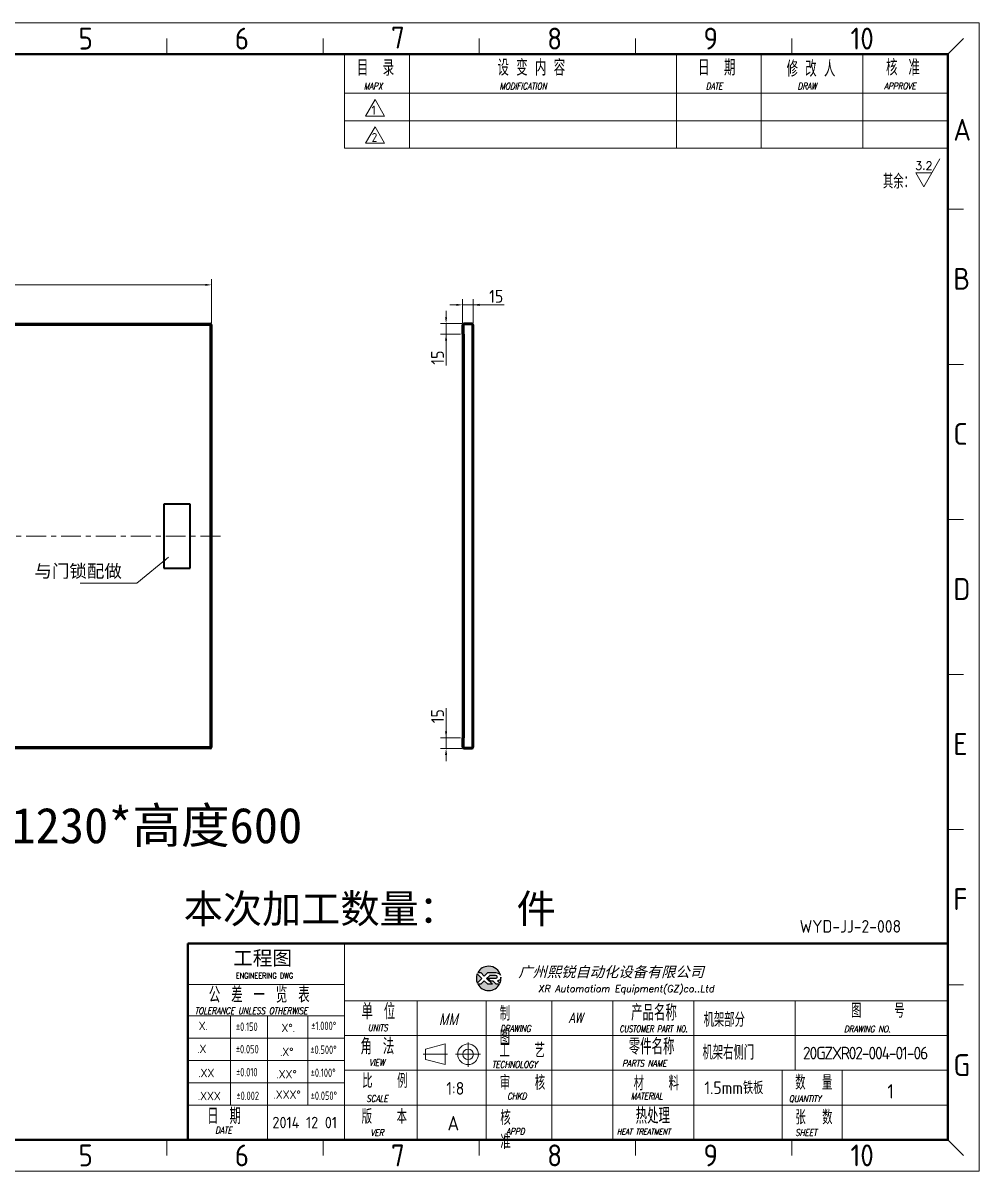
# Model space of a CAD drawing. Header units: millimetres. Extents: x 308 to 12422, y -7027 to -5414.
# Drawn here: x 11080 to 12422, y -7027 to -5414 of the extents above; entities that cross this region are included whole.
import ezdxf
from ezdxf.enums import TextEntityAlignment as Align

# ---------------------------------------------------------------- set-up
doc = ezdxf.new("R2010")
doc.units = ezdxf.units.MM
doc.linetypes.add('CENTER', pattern=[7, 4, -1, 1, -1])
for name, color, linetype in [('DIM', 3, 'Continuous'), ('layer 1', 7, 'Continuous'), ('图框文字', 7, 'Continuous')]:
    doc.layers.add(name, color=color, linetype=linetype)
for name, color, linetype, lineweight in [('中心线', 10, 'CENTER', 13), ('尺寸线', 2, 'Continuous', 13), ('粗实线', 7, 'Continuous', 35), ('细实线', 7, 'Continuous', 13)]:
    doc.layers.add(name, color=color, linetype=linetype, lineweight=lineweight)
doc.styles.add('ACANSTS', font='romans.shx', dxfattribs={"height": 1, "bigfont": 'gbcbig.shx'})
doc.styles.add('AEH', font='romans.shx', dxfattribs={"width": 0.7, "bigfont": 'chineset.shx'})
doc.styles.add('chulayer', font='txt.shx', dxfattribs={"bigfont": 'gbcbig.shx'})
doc.styles.get("Standard").update_dxf_attribs({"font": 'ISOCP.SHX', "bigfont": 'GBCBIG.SHX'})
doc.styles.add('STYLE1', font='')
doc.styles.add('斜體字', font='italic.shx', dxfattribs={"width": 0.8, "bigfont": 'chineset.shx'})
doc.styles.add('标题字', font='romand.shx', dxfattribs={"oblique": 10, "bigfont": 'bigfont.shx'})
doc.styles.get('STYLE1').set_extended_font_data('SimSun')
doc.dimstyles.new('国标$0', dxfattribs={"dimtxt": 2.2, "dimasz": 1.2, "dimexe": 1, "dimexo": 0.4, "dimgap": 0.4, "dimtad": 1, "dimzin": 1, "dimdsep": 46, "dimtxsty": 'Standard', "dimcen": 0, "dimclrd": 256, "dimclre": 256, "dimclrt": 256, "dimadec": 0, "dimazin": 0, "dimtp": 0.1, "dimtm": 0.1, "dimtfac": 0.71, "dimtmove": 1, "dimatfit": 3, "dimfxl": 1, "dimlwd": -1, "dimlwe": -1, "dimarcsym": 1})
doc.dimstyles.new('国标$7', dxfattribs={"dimtxt": 2.2, "dimasz": 1.2, "dimexe": 1, "dimexo": 0.4, "dimgap": 0.4, "dimtad": 1, "dimzin": 1, "dimdsep": 46, "dimtxsty": 'Standard', "dimcen": 0, "dimclrd": 256, "dimclre": 256, "dimclrt": 256, "dimadec": 0, "dimazin": 0, "dimtp": 0.1, "dimtm": 0.1, "dimtfac": 0.71, "dimtmove": 0, "dimatfit": 3, "dimfxl": 1, "dimlwd": -1, "dimlwe": -1, "dimarcsym": 1})

# ---------------------------------------------------------------- blocks, each defined once
blk = doc.blocks.new('*U3', base_point=(11516.67, -1645.06))
for p, q in [((11516.67, -1645.06), (11520.67, -1638.13)), ((11516.67, -1645.06), (11514.67, -1641.59)), ((11518.67, -1641.59), (11514.67, -1641.59))]:
    blk.add_line(p, q)
at = {"style": 'chulayer'}
blk.add_attdef('1', text='', height=2, dxfattribs=at).set_placement((11516.67, -1639.79), align=Align.MIDDLE)
blk = doc.blocks.new('*D33')
at = {"layer": 'Defpoints', "color": 0}
for p in [(11344.5, -5781.7), (10731.5, -5838.1), (11344.5, -5838.1)]:
    blk.add_point(p, dxfattribs=at)
at = {"layer": '尺寸线'}
for p, q in [((10731.5, -5835.1), (10731.5, -5773.7)), ((11344.5, -5835.1), (11344.5, -5773.7)), ((10740.5, -5781.7), (11335.5, -5781.7))]:
    blk.add_line(p, q, dxfattribs=at)
for points in [[(10740.5, -5780.2), (10740.5, -5783.2), (10731.5, -5781.7)], [(11335.5, -5783.2), (11335.5, -5780.2), (11344.5, -5781.7)]]:
    blk.add_solid(points, dxfattribs=at)
at = {"layer": '尺寸线', "insert": (11038, -5769.7), "char_height": 18, "attachment_point": 5}
blk.add_mtext('613', dxfattribs=at)
blk = doc.blocks.new('*D35')
at = {"layer": 'Defpoints', "color": 0}
for p in [(11712, -5809.8), (11697, -5838.1), (11712, -5838.1)]:
    blk.add_point(p, dxfattribs=at)
at = {"layer": '尺寸线'}
for p, q in [((11697, -5835.1), (11697, -5801.8)), ((11712, -5835.1), (11712, -5801.8)), ((11688, -5809.8), (11679, -5809.8)), ((11697, -5809.8), (11712, -5809.8)), ((11712, -5809.8), (11755.3, -5809.8))]:
    blk.add_line(p, q, dxfattribs=at)
for points in [[(11688, -5811.3), (11688, -5808.3), (11697, -5809.8)], [(11721, -5808.3), (11721, -5811.3), (11712, -5809.8)]]:
    blk.add_solid(points, dxfattribs=at)
at = {"layer": '尺寸线', "insert": (11744.2, -5797.8), "char_height": 18, "attachment_point": 5}
blk.add_mtext('15', dxfattribs=at)
blk = doc.blocks.new('*D36')
at = {"layer": 'Defpoints', "color": 0}
for p in [(11699, -5836.1), (11673.8, -5851.1), (11697, -5851.1)]:
    blk.add_point(p, dxfattribs=at)
at = {"layer": '尺寸线'}
for p, q in [((11673.8, -5827.1), (11673.8, -5818.1)), ((11696, -5836.1), (11665.8, -5836.1)), ((11673.8, -5836.1), (11673.8, -5851.1)), ((11694, -5851.1), (11665.8, -5851.1)), ((11673.8, -5851.1), (11673.8, -5895))]:
    blk.add_line(p, q, dxfattribs=at)
for points in [[(11672.3, -5827.1), (11675.3, -5827.1), (11673.8, -5836.1)], [(11675.3, -5860.1), (11672.3, -5860.1), (11673.8, -5851.1)]]:
    blk.add_solid(points, dxfattribs=at)
at = {"layer": '尺寸线', "insert": (11661.8, -5883.9), "char_height": 18, "attachment_point": 5, "rotation": 90}
blk.add_mtext('15', dxfattribs=at)
blk = doc.blocks.new('*D37')
at = {"layer": 'Defpoints', "color": 0}
for p in [(11673.8, -6418.1), (11697, -6418.1), (11699, -6433.1)]:
    blk.add_point(p, dxfattribs=at)
at = {"layer": '尺寸线'}
for p, q in [((11673.8, -6418.1), (11673.8, -6376.6)), ((11694, -6418.1), (11665.8, -6418.1)), ((11673.8, -6433.1), (11673.8, -6418.1)), ((11696, -6433.1), (11665.8, -6433.1)), ((11673.8, -6442.1), (11673.8, -6451.1))]:
    blk.add_line(p, q, dxfattribs=at)
for points in [[(11672.3, -6409.1), (11675.3, -6409.1), (11673.8, -6418.1)], [(11675.3, -6442.1), (11672.3, -6442.1), (11673.8, -6433.1)]]:
    blk.add_solid(points, dxfattribs=at)
at = {"layer": '尺寸线', "insert": (11661.8, -6387.7), "char_height": 18, "attachment_point": 5, "rotation": 90}
blk.add_mtext('15', dxfattribs=at)
blk = doc.blocks.new('XR')
at = {"true_color": 0xfc8000}
h = blk.add_hatch(color=30, dxfattribs=at)
h.set_gradient(color1=(252, 128, 0), rotation=240, one_color=1, tint=1, name='INVCURVED')
edge = h.paths.add_edge_path()
edge.add_spline(control_points=[(-434.18, -5928.47), (-433.9, -5928.74), (-433.63, -5929.01), (-433.63, -5929.01), (-433.63, -5929.01), (-433.63, -5929.01), (-433.36, -5928.74), (-433.09, -5928.47)], knot_values=[0.5625, 0.5625, 0.5625, 0.5625, 0.625, 0.625, 0.625, 0.625, 0.6875, 0.6875, 0.6875, 0.6875], degree=3, periodic=0)
edge.add_spline(control_points=[(-433.09, -5928.47), (-432.82, -5928.2), (-432.54, -5927.93), (-432.54, -5927.93), (-432.54, -5927.93), (-432.54, -5927.93), (-432.04, -5927.93), (-431.53, -5927.93)], knot_values=[0.4375, 0.4375, 0.4375, 0.4375, 0.5, 0.5, 0.5, 0.5, 0.5625, 0.5625, 0.5625, 0.5625], degree=3, periodic=0)
edge.add_spline(control_points=[(-431.53, -5927.93), (-431.03, -5927.93), (-430.52, -5927.93), (-430.52, -5927.93), (-430.52, -5927.93), (-430, -5927.93), (-429.43, -5927.96), (-429.01, -5928.33)], knot_values=[0.25, 0.25, 0.25, 0.25, 0.3125, 0.3125, 0.3125, 0.3125, 0.4375, 0.4375, 0.4375, 0.4375], degree=3, periodic=0)
edge.add_spline(control_points=[(-429.01, -5928.33), (-428.88, -5928.44), (-428.78, -5928.59), (-428.71, -5928.75)], knot_values=[0.125, 0.125, 0.125, 0.125, 0.25, 0.25, 0.25, 0.25], degree=3, periodic=0)
edge.add_spline(control_points=[(-428.71, -5928.75), (-429.13, -5927.18), (-430.58, -5926.02), (-432.31, -5926.02)], knot_values=[0, 0, 0, 0, 0.125, 0.125, 0.125, 0.125], degree=3, periodic=0)
edge.add_spline(control_points=[(-432.31, -5926.02), (-433.72, -5926.02), (-434.94, -5926.79), (-435.58, -5927.93)], knot_values=[0.875, 0.875, 0.875, 0.875, 1, 1, 1, 1], degree=3, periodic=0)
edge.add_spline(control_points=[(-435.58, -5927.93), (-435.58, -5927.93), (-434.72, -5927.93), (-434.72, -5927.93), (-434.72, -5927.93), (-434.72, -5927.93), (-434.45, -5928.2), (-434.18, -5928.47)], knot_values=[0.6875, 0.6875, 0.6875, 0.6875, 0.8125, 0.8125, 0.8125, 0.8125, 0.875, 0.875, 0.875, 0.875], degree=3, periodic=0)
edge = h.paths.add_edge_path()
edge.add_spline(control_points=[(-434.79, -5929.26), (-435.04, -5929.02), (-435.34, -5928.72), (-435.54, -5928.53)], knot_values=[0.562504, 0.562504, 0.562504, 0.562504, 0.656252, 0.656252, 0.656252, 0.656252], degree=3, periodic=0)
edge.add_spline(control_points=[(-435.54, -5928.53), (-435.67, -5928.4), (-435.76, -5928.31), (-435.76, -5928.31), (-435.76, -5928.31), (-435.94, -5928.74), (-436.03, -5929.21), (-436.03, -5929.71)], knot_values=[0.25, 0.25, 0.25, 0.25, 0.312504, 0.312504, 0.312504, 0.312504, 0.562504, 0.562504, 0.562504, 0.562504], degree=3, periodic=0)
edge.add_spline(control_points=[(-436.03, -5929.71), (-436.03, -5930.2), (-435.94, -5930.67), (-435.76, -5931.1), (-435.76, -5931.1), (-435.4, -5930.75), (-435.05, -5930.4)], knot_values=[0.874998, 0.874998, 0.874998, 0.874998, 1.124998, 1.124998, 1.124998, 1.25, 1.25, 1.25, 1.25], degree=3, periodic=0)
edge.add_spline(control_points=[(-435.05, -5930.4), (-434.7, -5930.05), (-434.34, -5929.71), (-434.34, -5929.71), (-434.34, -5929.71), (-434.34, -5929.71), (-434.34, -5929.71), (-434.34, -5929.71)], knot_values=[0.749878, 0.749878, 0.749878, 0.749878, 0.874875, 0.874875, 0.874875, 0.874875, 0.874998, 0.874998, 0.874998, 0.874998], degree=3, periodic=0)
edge.add_spline(control_points=[(-434.34, -5929.71), (-434.34, -5929.71), (-434.34, -5929.71), (-434.34, -5929.71)], knot_values=[0.749634, 0.749634, 0.749634, 0.749634, 0.749817, 0.749817, 0.749817, 0.749817], degree=3, periodic=0)
edge.add_spline(control_points=[(-434.35, -5929.7), (-434.35, -5929.7), (-434.35, -5929.7), (-434.35, -5929.7)], knot_values=[0.738281, 0.738281, 0.738281, 0.738281, 0.742188, 0.742188, 0.742188, 0.742188], degree=3, periodic=0)
edge.add_spline(control_points=[(-434.35, -5929.7), (-434.36, -5929.69), (-434.37, -5929.68), (-434.38, -5929.67)], knot_values=[0.726563, 0.726563, 0.726563, 0.726563, 0.738281, 0.738281, 0.738281, 0.738281], degree=3, periodic=0)
edge.add_spline(control_points=[(-434.38, -5929.67), (-434.38, -5929.66), (-434.39, -5929.65), (-434.4, -5929.65)], knot_values=[0.718751, 0.718751, 0.718751, 0.718751, 0.726563, 0.726563, 0.726563, 0.726563], degree=3, periodic=0)
edge.add_spline(control_points=[(-434.4, -5929.65), (-434.42, -5929.63), (-434.45, -5929.6), (-434.47, -5929.58)], knot_values=[0.703126, 0.703126, 0.703126, 0.703126, 0.718751, 0.718751, 0.718751, 0.718751], degree=3, periodic=0)
edge.add_spline(control_points=[(-434.47, -5929.58), (-434.5, -5929.55), (-434.53, -5929.52), (-434.56, -5929.49)], knot_values=[0.687501, 0.687501, 0.687501, 0.687501, 0.703126, 0.703126, 0.703126, 0.703126], degree=3, periodic=0)
edge.add_spline(control_points=[(-434.56, -5929.49), (-434.63, -5929.42), (-434.71, -5929.35), (-434.79, -5929.26)], knot_values=[0.656252, 0.656252, 0.656252, 0.656252, 0.687501, 0.687501, 0.687501, 0.687501], degree=3, periodic=0)
at = {"true_color": 0x0348ff}
h = blk.add_hatch(color=160, dxfattribs=at)
h.set_gradient(color1=(3, 72, 255), color2=(0, 41, 153), one_color=1, tint=0.3, name='HEMISPHERICAL')
edge = h.paths.add_edge_path()
edge.add_spline(control_points=[(-432.54, -5929.67), (-432.26, -5929.95), (-431.94, -5930.23), (-431.66, -5930.51), (-431.66, -5930.51), (-431.66, -5930.51), (-431.66, -5930.51), (-431.66, -5930.51)], knot_values=[0.736842, 0.736842, 0.736842, 0.736842, 0.789474, 0.789474, 0.789474, 0.789474, 0.802633, 0.802633, 0.802633, 0.802633], degree=3, periodic=0)
edge.add_spline(control_points=[(-431.66, -5930.51), (-431.65, -5930.51), (-431.65, -5930.52), (-431.65, -5930.52)], knot_values=[0.802633, 0.802633, 0.802633, 0.802633, 0.815791, 0.815791, 0.815791, 0.815791], degree=3, periodic=0)
edge.add_spline(control_points=[(-431.65, -5930.52), (-431.64, -5930.53), (-431.64, -5930.53), (-431.64, -5930.53)], knot_values=[0.815791, 0.815791, 0.815791, 0.815791, 0.82237, 0.82237, 0.82237, 0.82237], degree=3, periodic=0)
edge.add_spline(control_points=[(-431.64, -5930.53), (-431.64, -5930.53), (-431.64, -5930.53), (-431.63, -5930.54)], knot_values=[0.82237, 0.82237, 0.82237, 0.82237, 0.828949, 0.828949, 0.828949, 0.828949], degree=3, periodic=0)
edge.add_spline(control_points=[(-431.63, -5930.54), (-431.63, -5930.54), (-431.63, -5930.54), (-431.63, -5930.54), (-431.63, -5930.54), (-431.63, -5930.54), (-431.59, -5930.54), (-431.52, -5930.54)], knot_values=[0.841901, 0.841901, 0.841901, 0.841901, 0.842105, 0.842105, 0.842105, 0.842105, 0.855264, 0.855264, 0.855264, 0.855264], degree=3, periodic=0)
edge.add_spline(control_points=[(-431.52, -5930.54), (-431.46, -5930.54), (-431.38, -5930.54), (-431.3, -5930.54)], knot_values=[0.855264, 0.855264, 0.855264, 0.855264, 0.868422, 0.868422, 0.868422, 0.868422], degree=3, periodic=0)
edge.add_spline(control_points=[(-431.3, -5930.54), (-431.26, -5930.54), (-431.22, -5930.54), (-431.18, -5930.54)], knot_values=[0.868422, 0.868422, 0.868422, 0.868422, 0.875, 0.875, 0.875, 0.875], degree=3, periodic=0)
edge.add_spline(control_points=[(-431.18, -5930.54), (-431.14, -5930.54), (-431.1, -5930.54), (-431.07, -5930.54)], knot_values=[0.875, 0.875, 0.875, 0.875, 0.881579, 0.881579, 0.881579, 0.881579], degree=3, periodic=0)
edge.add_spline(control_points=[(-431.07, -5930.54), (-431.05, -5930.54), (-431.04, -5930.54), (-431.03, -5930.54)], knot_values=[0.881579, 0.881579, 0.881579, 0.881579, 0.884869, 0.884869, 0.884869, 0.884869], degree=3, periodic=0)
edge.add_spline(control_points=[(-431.03, -5930.54), (-431.02, -5930.54), (-431, -5930.54), (-431, -5930.54)], knot_values=[0.884869, 0.884869, 0.884869, 0.884869, 0.888158, 0.888158, 0.888158, 0.888158], degree=3, periodic=0)
edge.add_spline(control_points=[(-431, -5930.54), (-430.99, -5930.54), (-430.99, -5930.54), (-430.98, -5930.54)], knot_values=[0.888158, 0.888158, 0.888158, 0.888158, 0.889803, 0.889803, 0.889803, 0.889803], degree=3, periodic=0)
edge.add_spline(control_points=[(-430.98, -5930.54), (-430.98, -5930.54), (-430.98, -5930.54), (-430.97, -5930.54)], knot_values=[0.889803, 0.889803, 0.889803, 0.889803, 0.891447, 0.891447, 0.891447, 0.891447], degree=3, periodic=0)
edge.add_spline(control_points=[(-430.97, -5930.54), (-430.97, -5930.54), (-430.97, -5930.54), (-430.97, -5930.54)], knot_values=[0.891447, 0.891447, 0.891447, 0.891447, 0.89227, 0.89227, 0.89227, 0.89227], degree=3, periodic=0)
edge.add_spline(control_points=[(-430.97, -5930.54), (-430.97, -5930.54), (-430.97, -5930.54), (-430.97, -5930.54)], knot_values=[0.89227, 0.89227, 0.89227, 0.89227, 0.893092, 0.893092, 0.893092, 0.893092], degree=3, periodic=0)
edge.add_spline(control_points=[(-430.97, -5930.54), (-430.97, -5930.54), (-430.97, -5930.54), (-430.97, -5930.54)], knot_values=[0.893092, 0.893092, 0.893092, 0.893092, 0.893503, 0.893503, 0.893503, 0.893503], degree=3, periodic=0)
edge.add_spline(control_points=[(-430.97, -5930.54), (-430.97, -5930.54), (-430.97, -5930.54), (-430.97, -5930.54)], knot_values=[0.893503, 0.893503, 0.893503, 0.893503, 0.893914, 0.893914, 0.893914, 0.893914], degree=3, periodic=0)
edge.add_spline(control_points=[(-430.97, -5930.54), (-430.97, -5930.54), (-430.97, -5930.54), (-430.97, -5930.54)], knot_values=[0.893914, 0.893914, 0.893914, 0.893914, 0.89412, 0.89412, 0.89412, 0.89412], degree=3, periodic=0)
edge.add_spline(control_points=[(-430.97, -5930.54), (-430.97, -5930.54), (-430.97, -5930.54), (-430.97, -5930.54)], knot_values=[0.89412, 0.89412, 0.89412, 0.89412, 0.894326, 0.894326, 0.894326, 0.894326], degree=3, periodic=0)
edge.add_spline(control_points=[(-430.97, -5930.54), (-430.97, -5930.54), (-430.97, -5930.54), (-430.97, -5930.54)], knot_values=[0.894428, 0.894428, 0.894428, 0.894428, 0.894531, 0.894531, 0.894531, 0.894531], degree=3, periodic=0)
edge.add_spline(control_points=[(-430.97, -5930.54), (-430.97, -5930.54), (-430.97, -5930.54), (-430.97, -5930.54)], knot_values=[0.894531, 0.894531, 0.894531, 0.894531, 0.894583, 0.894583, 0.894583, 0.894583], degree=3, periodic=0)
edge.add_spline(control_points=[(-430.97, -5930.54), (-430.97, -5930.54), (-430.97, -5930.54), (-430.97, -5930.54), (-430.97, -5930.54), (-430.97, -5930.54), (-430.73, -5930.78), (-430.49, -5931.01)], knot_values=[0.894685, 0.894685, 0.894685, 0.894685, 0.894737, 0.894737, 0.894737, 0.894737, 0.921052, 0.921052, 0.921052, 0.921052], degree=3, periodic=0)
edge.add_spline(control_points=[(-430.49, -5931.01), (-430.26, -5931.24), (-430.02, -5931.48), (-430.02, -5931.48)], knot_values=[0.921052, 0.921052, 0.921052, 0.921052, 0.947368, 0.947368, 0.947368, 0.947368], degree=3, periodic=0)
edge.add_spline(control_points=[(-430.02, -5931.48), (-430.02, -5931.48), (-430.02, -5931.48), (-430.02, -5931.48)], knot_values=[0.947522, 0.947522, 0.947522, 0.947522, 0.947573, 0.947573, 0.947573, 0.947573], degree=3, periodic=0)
edge.add_spline(control_points=[(-430.02, -5931.48), (-430.02, -5931.48), (-430.02, -5931.48), (-430.02, -5931.48)], knot_values=[0.947573, 0.947573, 0.947573, 0.947573, 0.947676, 0.947676, 0.947676, 0.947676], degree=3, periodic=0)
edge.add_spline(control_points=[(-430.02, -5931.48), (-430.02, -5931.48), (-430.02, -5931.48), (-430.02, -5931.48)], knot_values=[0.947676, 0.947676, 0.947676, 0.947676, 0.947779, 0.947779, 0.947779, 0.947779], degree=3, periodic=0)
edge.add_spline(control_points=[(-430.02, -5931.48), (-430.02, -5931.48), (-430.02, -5931.48), (-430.02, -5931.48)], knot_values=[0.947779, 0.947779, 0.947779, 0.947779, 0.947984, 0.947984, 0.947984, 0.947984], degree=3, periodic=0)
edge.add_spline(control_points=[(-430.02, -5931.48), (-430.02, -5931.48), (-430.02, -5931.48), (-430.02, -5931.48)], knot_values=[0.947984, 0.947984, 0.947984, 0.947984, 0.94819, 0.94819, 0.94819, 0.94819], degree=3, periodic=0)
edge.add_spline(control_points=[(-430.02, -5931.48), (-430.02, -5931.48), (-430.02, -5931.48), (-430.02, -5931.48)], knot_values=[0.94819, 0.94819, 0.94819, 0.94819, 0.948601, 0.948601, 0.948601, 0.948601], degree=3, periodic=0)
edge.add_spline(control_points=[(-430.02, -5931.48), (-430.02, -5931.48), (-430.02, -5931.48), (-430.02, -5931.48)], knot_values=[0.948601, 0.948601, 0.948601, 0.948601, 0.949012, 0.949012, 0.949012, 0.949012], degree=3, periodic=0)
edge.add_spline(control_points=[(-430.02, -5931.48), (-430.02, -5931.48), (-430.01, -5931.48), (-430.01, -5931.48)], knot_values=[0.949012, 0.949012, 0.949012, 0.949012, 0.949834, 0.949834, 0.949834, 0.949834], degree=3, periodic=0)
edge.add_spline(control_points=[(-430.01, -5931.48), (-430.01, -5931.48), (-430.01, -5931.48), (-430.01, -5931.48)], knot_values=[0.949834, 0.949834, 0.949834, 0.949834, 0.950657, 0.950657, 0.950657, 0.950657], degree=3, periodic=0)
edge.add_spline(control_points=[(-430.01, -5931.48), (-430.01, -5931.48), (-430, -5931.48), (-430, -5931.48)], knot_values=[0.950657, 0.950657, 0.950657, 0.950657, 0.952301, 0.952301, 0.952301, 0.952301], degree=3, periodic=0)
edge.add_spline(control_points=[(-430, -5931.48), (-429.99, -5931.48), (-429.98, -5931.48), (-429.98, -5931.48)], knot_values=[0.952301, 0.952301, 0.952301, 0.952301, 0.953946, 0.953946, 0.953946, 0.953946], degree=3, periodic=0)
edge.add_spline(control_points=[(-429.98, -5931.48), (-429.96, -5931.48), (-429.95, -5931.48), (-429.93, -5931.48)], knot_values=[0.953946, 0.953946, 0.953946, 0.953946, 0.957236, 0.957236, 0.957236, 0.957236], degree=3, periodic=0)
edge.add_spline(control_points=[(-429.93, -5931.48), (-429.91, -5931.48), (-429.89, -5931.48), (-429.87, -5931.48)], knot_values=[0.957236, 0.957236, 0.957236, 0.957236, 0.960525, 0.960525, 0.960525, 0.960525], degree=3, periodic=0)
edge.add_spline(control_points=[(-429.87, -5931.48), (-429.82, -5931.48), (-429.77, -5931.48), (-429.71, -5931.48)], knot_values=[0.960525, 0.960525, 0.960525, 0.960525, 0.967104, 0.967104, 0.967104, 0.967104], degree=3, periodic=0)
edge.add_spline(control_points=[(-429.71, -5931.48), (-429.65, -5931.48), (-429.59, -5931.48), (-429.53, -5931.48)], knot_values=[0.967104, 0.967104, 0.967104, 0.967104, 0.973683, 0.973683, 0.973683, 0.973683], degree=3, periodic=0)
edge.add_spline(control_points=[(-429.53, -5931.48), (-429.41, -5931.48), (-429.29, -5931.48), (-429.19, -5931.48)], knot_values=[0.973683, 0.973683, 0.973683, 0.973683, 0.98684, 0.98684, 0.98684, 0.98684], degree=3, periodic=0)
edge.add_spline(control_points=[(-429.19, -5931.48), (-429.1, -5931.48), (-429.04, -5931.48), (-429.04, -5931.48), (-429.67, -5932.62), (-430.9, -5933.39), (-432.31, -5933.39)], knot_values=[0.98684, 0.98684, 0.98684, 0.98684, 1, 1, 1, 1.052632, 1.052632, 1.052632, 1.052632], degree=3, periodic=0)
edge.add_spline(control_points=[(-432.31, -5933.39), (-433.72, -5933.39), (-434.94, -5932.62), (-435.58, -5931.48), (-435.58, -5931.48), (-435.58, -5931.48), (-435.36, -5931.48), (-435.15, -5931.48)], knot_values=[0.052632, 0.052632, 0.052632, 0.052632, 0.105263, 0.105263, 0.105263, 0.105263, 0.131579, 0.131579, 0.131579, 0.131579], degree=3, periodic=0)
edge.add_spline(control_points=[(-435.15, -5931.48), (-434.93, -5931.48), (-434.72, -5931.48), (-434.72, -5931.48), (-434.72, -5931.48), (-434.72, -5931.48), (-434.45, -5931.21), (-434.18, -5930.94)], knot_values=[0.131579, 0.131579, 0.131579, 0.131579, 0.157895, 0.157895, 0.157895, 0.157895, 0.184211, 0.184211, 0.184211, 0.184211], degree=3, periodic=0)
edge.add_spline(control_points=[(-434.18, -5930.94), (-433.9, -5930.67), (-433.63, -5930.4), (-433.63, -5930.4), (-433.63, -5930.4), (-433.63, -5930.4), (-433.36, -5930.67), (-433.09, -5930.94)], knot_values=[0.184211, 0.184211, 0.184211, 0.184211, 0.210526, 0.210526, 0.210526, 0.210526, 0.236842, 0.236842, 0.236842, 0.236842], degree=3, periodic=0)
edge.add_spline(control_points=[(-433.09, -5930.94), (-432.82, -5931.21), (-432.54, -5931.48), (-432.54, -5931.48), (-432.54, -5931.48), (-432.54, -5931.48), (-432.19, -5931.48), (-431.83, -5931.48)], knot_values=[0.236842, 0.236842, 0.236842, 0.236842, 0.263158, 0.263158, 0.263158, 0.263158, 0.289474, 0.289474, 0.289474, 0.289474], degree=3, periodic=0)
edge.add_spline(control_points=[(-431.83, -5931.48), (-431.48, -5931.48), (-431.12, -5931.48), (-431.12, -5931.48), (-431.12, -5931.48), (-431.12, -5931.48), (-431.57, -5931.03), (-432.02, -5930.59)], knot_values=[0.289474, 0.289474, 0.289474, 0.289474, 0.315789, 0.315789, 0.315789, 0.315789, 0.342105, 0.342105, 0.342105, 0.342105], degree=3, periodic=0)
edge.add_spline(control_points=[(-432.02, -5930.59), (-432.47, -5930.15), (-432.92, -5929.71), (-432.92, -5929.71), (-432.92, -5929.71), (-432.92, -5929.71), (-432.71, -5929.5), (-432.5, -5929.29)], knot_values=[0.342105, 0.342105, 0.342105, 0.342105, 0.368421, 0.368421, 0.368421, 0.368421, 0.394737, 0.394737, 0.394737, 0.394737], degree=3, periodic=0)
edge.add_spline(control_points=[(-432.5, -5929.29), (-432.3, -5929.09), (-432.09, -5928.88), (-432.09, -5928.88)], knot_values=[0.394737, 0.394737, 0.394737, 0.394737, 0.421053, 0.421053, 0.421053, 0.421053], degree=3, periodic=0)
edge.add_spline(control_points=[(-432.09, -5928.88), (-432.09, -5928.88), (-432.06, -5928.86), (-432.06, -5928.86)], knot_values=[0.421053, 0.421053, 0.421053, 0.421053, 0.473684, 0.473684, 0.473684, 0.473684], degree=3, periodic=0)
edge.add_spline(control_points=[(-432.06, -5928.86), (-432.06, -5928.86), (-432.06, -5928.86), (-432.06, -5928.86), (-432.06, -5928.86), (-432.06, -5928.86), (-430.4, -5928.86), (-430.26, -5928.86)], knot_values=[0.473684, 0.473684, 0.473684, 0.473684, 0.473684, 0.473684, 0.473684, 0.473684, 0.526316, 0.526316, 0.526316, 0.526316], degree=3, periodic=0)
edge.add_spline(control_points=[(-430.26, -5928.86), (-429.54, -5928.86), (-429.62, -5929.4), (-429.83, -5929.55)], knot_values=[0.526316, 0.526316, 0.526316, 0.526316, 0.578947, 0.578947, 0.578947, 0.578947], degree=3, periodic=0)
edge.add_spline(control_points=[(-429.83, -5929.55), (-429.94, -5929.62), (-430.08, -5929.65), (-430.26, -5929.65), (-430.26, -5929.65), (-430.26, -5929.65), (-430.48, -5929.65), (-430.71, -5929.66)], knot_values=[0.578947, 0.578947, 0.578947, 0.578947, 0.631579, 0.631579, 0.631579, 0.631579, 0.657895, 0.657895, 0.657895, 0.657895], degree=3, periodic=0)
edge.add_spline(control_points=[(-430.71, -5929.66), (-430.93, -5929.66), (-431.15, -5929.67), (-431.15, -5929.67), (-431.15, -5929.67), (-431.15, -5929.67), (-432.54, -5929.67), (-432.54, -5929.67)], knot_values=[0.657895, 0.657895, 0.657895, 0.657895, 0.684211, 0.684211, 0.684211, 0.684211, 0.736842, 0.736842, 0.736842, 0.736842], degree=3, periodic=0)
edge = h.paths.add_edge_path()
edge.add_spline(control_points=[(-428.6, -5929.32), (-428.61, -5929.67), (-428.76, -5930), (-429.06, -5930.22)], knot_values=[0.8, 0.8, 0.8, 0.8, 1, 1, 1, 1], degree=3, periodic=0)
edge.add_spline(control_points=[(-429.06, -5930.22), (-429.22, -5930.34), (-429.41, -5930.43), (-429.61, -5930.48)], knot_values=[0.6, 0.6, 0.6, 0.6, 0.8, 0.8, 0.8, 0.8], degree=3, periodic=0)
edge.add_spline(control_points=[(-429.61, -5930.48), (-429.61, -5930.48), (-428.9, -5931.19), (-428.9, -5931.19), (-428.9, -5931.19), (-428.69, -5930.73), (-428.58, -5930.23), (-428.58, -5929.71)], knot_values=[0.2, 0.2, 0.2, 0.2, 0.4, 0.4, 0.4, 0.4, 0.6, 0.6, 0.6, 0.6], degree=3, periodic=0)
edge.add_spline(control_points=[(-428.58, -5929.71), (-428.58, -5929.58), (-428.59, -5929.45), (-428.6, -5929.32)], knot_values=[0, 0, 0, 0, 0.2, 0.2, 0.2, 0.2], degree=3, periodic=0)
at = {"layer": 'layer 1', "color": 30}
for points, knots in [([(-432.31, -5926.02), (-430.58, -5926.02), (-429.13, -5927.18), (-428.71, -5928.75), (-428.71, -5928.75), (-428.78, -5928.59), (-428.88, -5928.44), (-429.01, -5928.33), (-429.01, -5928.33), (-429.43, -5927.96), (-430, -5927.93), (-430.52, -5927.93), (-430.52, -5927.93), (-430.52, -5927.93), (-432.54, -5927.93), (-432.54, -5927.93), (-432.54, -5927.93), (-432.54, -5927.93), (-433.63, -5929.01), (-433.63, -5929.01), (-433.63, -5929.01), (-433.63, -5929.01), (-434.72, -5927.93), (-434.72, -5927.93), (-434.72, -5927.93), (-434.72, -5927.93), (-435.58, -5927.93), (-435.58, -5927.93), (-435.58, -5927.93), (-434.94, -5926.79), (-433.72, -5926.02), (-432.31, -5926.02)], [0, 0, 0, 0, 0.125, 0.125, 0.125, 0.125, 0.25, 0.25, 0.25, 0.25, 0.375, 0.375, 0.375, 0.375, 0.5, 0.5, 0.5, 0.5, 0.625, 0.625, 0.625, 0.625, 0.75, 0.75, 0.75, 0.75, 0.875, 0.875, 0.875, 0.875, 1, 1, 1, 1]), ([(-435.76, -5931.1), (-435.94, -5930.67), (-436.03, -5930.2), (-436.03, -5929.71), (-436.03, -5929.71), (-436.03, -5929.21), (-435.94, -5928.74), (-435.76, -5928.31), (-435.76, -5928.31), (-435.76, -5928.31), (-434.34, -5929.71), (-434.34, -5929.71), (-434.34, -5929.71), (-434.34, -5929.71), (-435.76, -5931.1), (-435.76, -5931.1)], [0, 0, 0, 0, 0.25, 0.25, 0.25, 0.25, 0.5, 0.5, 0.5, 0.5, 0.75, 0.75, 0.75, 0.75, 1, 1, 1, 1])]:
    blk.add_open_spline(points, degree=3, knots=knots, dxfattribs=at)
at = {"layer": 'layer 1', "color": 154}
for points, knots in [([(-429.04, -5931.48), (-429.67, -5932.62), (-430.9, -5933.39), (-432.31, -5933.39), (-432.31, -5933.39), (-433.72, -5933.39), (-434.94, -5932.62), (-435.58, -5931.48), (-435.58, -5931.48), (-435.58, -5931.48), (-434.72, -5931.48), (-434.72, -5931.48), (-434.72, -5931.48), (-434.72, -5931.48), (-433.63, -5930.4), (-433.63, -5930.4), (-433.63, -5930.4), (-433.63, -5930.4), (-432.54, -5931.48), (-432.54, -5931.48), (-432.54, -5931.48), (-432.54, -5931.48), (-431.12, -5931.48), (-431.12, -5931.48), (-431.12, -5931.48), (-431.12, -5931.48), (-432.92, -5929.71), (-432.92, -5929.71), (-432.92, -5929.71), (-432.92, -5929.71), (-432.09, -5928.88), (-432.09, -5928.88), (-432.09, -5928.88), (-432.09, -5928.88), (-432.06, -5928.86), (-432.06, -5928.86), (-432.06, -5928.86), (-432.06, -5928.86), (-430.4, -5928.86), (-430.26, -5928.86), (-430.26, -5928.86), (-429.54, -5928.86), (-429.62, -5929.4), (-429.83, -5929.55), (-429.83, -5929.55), (-429.94, -5929.62), (-430.08, -5929.65), (-430.26, -5929.65), (-430.26, -5929.65), (-430.26, -5929.65), (-431.15, -5929.67), (-431.15, -5929.67), (-431.15, -5929.67), (-431.15, -5929.67), (-432.54, -5929.67), (-432.54, -5929.67), (-432.54, -5929.67), (-432.26, -5929.95), (-431.94, -5930.23), (-431.66, -5930.51), (-431.66, -5930.51), (-431.66, -5930.51), (-431.63, -5930.54), (-431.63, -5930.54), (-431.63, -5930.54), (-431.63, -5930.54), (-430.97, -5930.54), (-430.97, -5930.54), (-430.97, -5930.54), (-430.97, -5930.54), (-430.02, -5931.48), (-430.02, -5931.48), (-430.02, -5931.48), (-430.02, -5931.48), (-429.04, -5931.48), (-429.04, -5931.48)], [0, 0, 0, 0, 0.052632, 0.052632, 0.052632, 0.052632, 0.105263, 0.105263, 0.105263, 0.105263, 0.157895, 0.157895, 0.157895, 0.157895, 0.210526, 0.210526, 0.210526, 0.210526, 0.263158, 0.263158, 0.263158, 0.263158, 0.315789, 0.315789, 0.315789, 0.315789, 0.368421, 0.368421, 0.368421, 0.368421, 0.421053, 0.421053, 0.421053, 0.421053, 0.473684, 0.473684, 0.473684, 0.473684, 0.526316, 0.526316, 0.526316, 0.526316, 0.578947, 0.578947, 0.578947, 0.578947, 0.631579, 0.631579, 0.631579, 0.631579, 0.684211, 0.684211, 0.684211, 0.684211, 0.736842, 0.736842, 0.736842, 0.736842, 0.789474, 0.789474, 0.789474, 0.789474, 0.842105, 0.842105, 0.842105, 0.842105, 0.894737, 0.894737, 0.894737, 0.894737, 0.947368, 0.947368, 0.947368, 0.947368, 1, 1, 1, 1]), ([(-428.6, -5929.32), (-428.59, -5929.45), (-428.58, -5929.58), (-428.58, -5929.71), (-428.58, -5929.71), (-428.58, -5930.23), (-428.69, -5930.73), (-428.9, -5931.19), (-428.9, -5931.19), (-428.9, -5931.19), (-429.61, -5930.48), (-429.61, -5930.48), (-429.61, -5930.48), (-429.41, -5930.43), (-429.22, -5930.34), (-429.06, -5930.22), (-429.06, -5930.22), (-428.76, -5930), (-428.61, -5929.67), (-428.6, -5929.32)], [0, 0, 0, 0, 0.2, 0.2, 0.2, 0.2, 0.4, 0.4, 0.4, 0.4, 0.6, 0.6, 0.6, 0.6, 0.8, 0.8, 0.8, 0.8, 1, 1, 1, 1])]:
    blk.add_open_spline(points, degree=3, knots=knots, dxfattribs=at)
blk = doc.blocks.new('11')
at = {"layer": 'DIM', "xscale": 4.799999999999272, "yscale": 4.800000000000182, "zscale": 4.800000000000001}
blk.add_blockref('XR', (-3434.3, 19066), dxfattribs=at)
at = {"layer": '图框文字', "color": 7, "lineweight": -3, "style": 'STYLE1', "oblique": 15}
blk.add_text('广州熙锐自动化设备有限公司 ', height=15.2, dxfattribs=at).set_placement((-5466.4, -9394.7))
at = {"layer": '图框文字', "color": 7, "style": '标题字', "oblique": 10}
blk.add_text('XR Automatiom Equipment(GZ)co..Ltd', height=10, dxfattribs=at).set_placement((-5310, -9412.2), align=Align.MIDDLE)

msp = doc.modelspace()

# ---------------------------------------------------------------- hatches: boundary and pattern name
at = {"layer": '粗实线'}
h = msp.add_hatch(dxfattribs=at)
h.set_pattern_fill('ANSI31', color=256, style=0)
h.set_pattern_definition([(45, (9674.9834, -7564.3025), (-2.245064, 2.245064), [])])
edge = h.paths.add_edge_path(flags=0)
edge.add_arc((11710, -6431.1), 0.5, 270, 360, ccw=False)
edge.add_line((11710, -6431.6), (11699, -6431.6))
edge.add_arc((11699, -6431.1), 0.5, 180, 270, ccw=False)
edge.add_line((11698.5, -6431.1), (11698.5, -6418.1))
edge.add_line((11698.5, -6418.1), (11697, -6418.1))
edge.add_line((11697, -6418.1), (11697, -6431.1))
edge.add_arc((11699, -6431.1), 2, 180, 270)
edge.add_line((11699, -6433.1), (11710, -6433.1))
edge.add_arc((11710, -6431.1), 2, 270, 360)
edge.add_line((11712, -6431.1), (11712, -5838.1))
edge.add_arc((11710, -5838.1), 2, 0, 90)
edge.add_line((11710, -5836.1), (11699, -5836.1))
edge.add_arc((11699, -5838.1), 2, 90, 180)
edge.add_line((11697, -5838.1), (11697, -5851.1))
edge.add_line((11697, -5851.1), (11698.5, -5851.1))
edge.add_line((11698.5, -5851.1), (11698.5, -5838.1))
edge.add_arc((11699, -5838.1), 0.5, 90, 180, ccw=False)
edge.add_line((11699, -5837.6), (11710, -5837.6))
edge.add_arc((11710, -5838.1), 0.5, 0, 90, ccw=False)
edge.add_line((11710.5, -5838.1), (11710.5, -6431.1))

# ---------------------------------------------------------------- linework, layer by layer
at = {"layer": '中心线', "ltscale": 7}
msp.add_line((11357.1, -6134.6), (10759.2, -6134.6), dxfattribs=at)
at = {"layer": '粗实线'}
for p, q in [((10783.5, -5836.1), (11342.5, -5836.1)), ((10783.5, -5838.1), (11342.5, -5838.1)), ((11342.5, -5838.1), (11342.5, -6431.1)), ((11344.5, -5838.1), (11344.5, -6431.1)), ((11697, -5851.1), (11697, -5838.1)), ((11698.5, -5851.1), (11698.5, -5838.1)), ((11710, -5836.1), (11699, -5836.1)), ((11710, -5837.6), (11699, -5837.6)), ((11710.5, -5838.1), (11710.5, -6431.1)), ((11712, -5838.1), (11712, -6431.1)), ((11697, -5851.1), (11698.5, -5851.1)), ((11697, -5851.1), (11697, -5851.2)), ((11697, -5851.2), (11698.5, -5851.2)), ((11697, -5851.2), (11697, -6417.9)), ((11698.5, -5851.1), (11698.5, -5851.2)), ((11698.5, -5851.2), (11698.5, -6417.9)), ((11314.5, -6089.6), (11277.5, -6089.6)), ((11277.5, -6089.6), (11277.5, -6179.6)), ((11314.5, -6179.6), (11314.5, -6089.6)), ((11277.5, -6179.6), (11314.5, -6179.6)), ((11697, -6417.9), (11698.5, -6417.9)), ((11697, -6417.9), (11697, -6418.1)), ((11697, -6431.1), (11697, -6418.1)), ((11698.5, -6418.1), (11697, -6418.1)), ((11698.5, -6417.9), (11698.5, -6418.1)), ((11698.5, -6431.1), (11698.5, -6418.1)), ((11342.5, -6431.1), (10733.5, -6431.1)), ((11342.5, -6433.1), (10733.5, -6433.1)), ((11699, -6431.6), (11710, -6431.6)), ((11699, -6433.1), (11710, -6433.1))]:
    msp.add_line(p, q, dxfattribs=at)
for centre, radius, start, end in [((11342.5, -5838.1), 2, 0, 90), ((11699, -5838.1), 2, 90, 180), ((11699, -5838.1), 0.5, 90, 180), ((11710, -5838.1), 2, 0, 90), ((11710, -5838.1), 0.5, 0, 90), ((11342.5, -6431.1), 2, 270, 0), ((11699, -6431.1), 2, 180, 270), ((11699, -6431.1), 0.5, 180, 270), ((11710, -6431.1), 2, 270, 0), ((11710, -6431.1), 0.5, 270, 0)]:
    msp.add_arc(centre, radius, start, end, dxfattribs=at)
at = {"layer": '细实线'}
for p, q in [((12422.2, -5413.8), (10141, -5413.8)), ((12422.2, -7026.7), (12422.2, -5413.8)), ((11281.6, -5435.7), (11281.6, -5457.6)), ((11501, -5435.7), (11501, -5457.6)), ((11720.4, -5435.7), (11720.4, -5457.6)), ((11939.8, -5435.7), (11939.8, -5457.6)), ((12159.2, -5435.7), (12159.2, -5457.6)), ((12378.6, -5457.6), (12400.6, -5435.7)), ((11531.1, -5457.6), (12378.6, -5457.6)), ((11531.1, -5589.9), (11531.1, -5457.6)), ((11622.2, -5589.9), (11622.2, -5457.6)), ((11997.2, -5589.9), (11997.2, -5457.6)), ((12116.5, -5589.9), (12116.5, -5457.6)), ((12259.2, -5589.9), (12259.2, -5457.6)), ((11531.1, -5512.6), (12378.6, -5512.6)), ((11574.1, -5521.2), (11560.6, -5544.5)), ((11587.5, -5544.5), (11574.1, -5521.2)), ((11560.6, -5544.5), (11587.5, -5544.5)), ((11531.1, -5551.2), (12378.6, -5551.2)), ((11574.1, -5559.5), (11560.6, -5582.8)), ((11587.5, -5582.8), (11574.1, -5559.5)), ((11531.1, -5589.9), (12378.6, -5589.9)), ((11531.1, -5589.9), (12378.6, -5589.9)), ((11560.6, -5582.8), (11587.5, -5582.8)), ((12400.6, -5675.5), (12378.6, -5675.5)), ((12400.6, -5893.4), (12378.6, -5893.4)), ((12400.6, -6111.3), (12378.6, -6111.3)), ((12400.6, -6329.2), (12378.6, -6329.2)), ((12400.6, -6547.1), (12378.6, -6547.1)), ((11531.1, -6982.8), (11531.1, -6707.2)), ((11531.1, -6764.8), (11311.2, -6764.8)), ((12400.6, -6764.9), (12378.6, -6764.9)), ((11531.1, -6787.6), (12378.6, -6787.6)), ((11633.3, -6982.8), (11633.3, -6787.6)), ((11730, -6982.8), (11730, -6787.6)), ((11822.2, -6982.8), (11822.2, -6787.6)), ((11907.8, -6982.8), (11907.8, -6787.6)), ((12021.9, -6982.8), (12021.9, -6787.6)), ((12164.2, -6885.2), (12164.2, -6787.6)), ((11311.2, -6808.7), (11531.1, -6808.7)), ((11370.9, -6808.7), (11370.9, -6934)), ((11423.1, -6808.7), (11423.1, -6982.8)), ((11479.6, -6808.7), (11479.6, -6934)), ((11531.1, -6836.4), (12378.6, -6836.4)), ((11311.2, -6840.1), (11531.1, -6840.1)), ((11644.9, -6855.3), (11672.7, -6848.2)), ((11672.7, -6848.2), (11672.7, -6877.2)), ((11644.9, -6855.3), (11644.9, -6870.1)), ((11644.9, -6870.1), (11672.7, -6877.2)), ((11311.2, -6871.4), (11531.1, -6871.4)), ((11531.1, -6885.2), (12378.6, -6885.2)), ((12145.8, -6982.8), (12145.8, -6885.2)), ((12230.2, -6885.2), (12230.2, -6982.8)), ((11311.2, -6902.7), (11531.1, -6902.7)), ((11311.2, -6934), (12378.6, -6934)), ((11281.6, -7004.8), (11281.6, -6982.8)), ((11501, -7004.8), (11501, -6982.8)), ((11720.4, -7004.8), (11720.4, -6982.8)), ((11939.8, -7004.8), (11939.8, -6982.8)), ((12159.2, -7004.8), (12159.2, -6982.8)), ((12378.6, -6982.8), (12400.6, -7004.8)), ((10141, -7026.7), (12422.2, -7026.7))]:
    msp.add_line(p, q, dxfattribs=at)
at = {"layer": '细实线', "lineweight": 40}
for p, q in [((12378.6, -5457.6), (10184.6, -5457.6)), ((12378.6, -5457.6), (12378.6, -6982.8)), ((11311.2, -6707.2), (12378.6, -6707.2)), ((11311.2, -6707.2), (11311.2, -6982.8)), ((10184.6, -6982.8), (12378.6, -6982.8))]:
    msp.add_line(p, q, dxfattribs=at)
at = {"layer": '细实线', "ltscale": 0.5}
for p, q in [((11704.7, -6846.3), (11704.7, -6880.3)), ((11641.8, -6862.7), (11675.9, -6862.7)), ((11687, -6862.7), (11721.9, -6862.7))]:
    msp.add_line(p, q, dxfattribs=at)
at = {"layer": '细实线'}
for radius in [14.5, 7.44]:
    msp.add_circle((11704.7, -6862.7), radius, dxfattribs=at)

# ---------------------------------------------------------------- block references
at = {"layer": '尺寸线', "xscale": 0.9676800000000001, "yscale": 0.9676800000000001, "zscale": 0.9676800000000001}
msp.add_blockref('11', (17064.9, 2336.8), dxfattribs=at)
at = {"layer": '细实线', "xscale": 5.647567347215954, "yscale": 5.647567347230506, "zscale": 5.647567347231544}
msp.add_blockref('*U3', (12344.7, -5644), dxfattribs=at).add_auto_attribs({'1': '3.2'})

# ---------------------------------------------------------------- texts
at = {"layer": '尺寸线', "attachment_point": 1, "style": 'chulayer'}
for s, insert, char_height, width in [('{\\fSimSun|b0|i0|c134|p2;与门锁配做}', (11095.7, -6174.8), 18, 126.565), ('{\\fSimSun|b0|i0|c134|p2;双开门内空宽1230*高度600}', (10654.1, -6516.2), 50, 1123.693)]:
    msp.add_mtext(s, dxfattribs=dict(at, insert=insert, char_height=char_height, width=width))
at = {"layer": '粗实线', "attachment_point": 1}
for s, insert, char_height, width in [('{\\fSimSun|b0|i0|c134|p2;本次加工数量：   件}', (11305.3, -6638), 40.34, 731.323), ('{\\fKaiTi_GB2312|b0|i0|c134|p49;工程图}', (11374.8, -6717.4), 20.17, 173.152), ('图    号', (12242.5, -6791.2), 20.17, 90.645)]:
    msp.add_mtext(s, dxfattribs=dict(at, insert=insert, char_height=char_height, width=width))
at = {"layer": '细实线'}
for s, height, p in [('7', 30.7, (11596.5, -5449.7)), ('5', 30.7, (11157.7, -5451.1)), ('6', 30.7, (11377.1, -5451.1)), ('8', 30.7, (11815.9, -5451.1)), ('9', 30.7, (12035.3, -5451.1)), ('10', 30.72, (12241.7, -5451.1)), ('1', 12.7, (11569.3, -5542.6)), ('A', 30.7, (12386.2, -5579.1)), ('2', 12.7, (11569.3, -5581)), ('B', 30.7, (12386.2, -5788.6)), ('C', 30.7, (12386.2, -6006.5)), ('D', 30.7, (12386.2, -6224.4)), ('E', 30.7, (12386.2, -6442.2)), ('F', 30.7, (12386.2, -6660.1)), ('X.', 11.88, (11326.4, -6828.8)), ('X%%D.', 11.88, (11442.7, -6831.6)), ('.X', 11.88, (11324.4, -6861)), ('.X%%D', 11.88, (11440.7, -6865.2)), ('G', 30.7, (12386.2, -6893.2)), ('.XX', 11.88, (11325.9, -6894.9)), ('.XX%%D', 11.88, (11435.6, -6896.6)), ('.XXX', 11.88, (11325.3, -6927.2)), ('.XXX%%D', 11.88, (11431.6, -6925.3)), ('5', 30.7, (11157.7, -7020.1)), ('5', 30.7, (11157.7, -7020.1)), ('6', 30.7, (11377.1, -7020.1)), ('7', 30.7, (11596.5, -7020.1)), ('8', 30.7, (11815.9, -7020.1)), ('9', 30.7, (12035.3, -7020.1)), ('10', 30.72, (12241.7, -7020.1))]:
    msp.add_text(s, height=height, dxfattribs=at).set_placement(p)
at = {"layer": '细实线', "style": 'ACANSTS'}
for s, height, p in [('目', 22.3, (11548.5, -5487.9)), ('录', 22.3, (11584.8, -5487.9)), ('设', 22.3, (11746, -5487.7)), ('变', 22.3, (11772.3, -5487.7)), ('内', 22.3, (11798.6, -5487.7)), ('容', 22.3, (11824.9, -5487.7)), ('日', 22.3, (12027.6, -5487.7)), ('期', 22.3, (12064, -5487.7)), ('修', 22.3, (12152, -5489.3)), ('改', 22.3, (12178.2, -5489.3)), ('人', 22.3, (12204.5, -5489.3)), ('核 准', 22.32, (12291.7, -5487.6)), ('公 差 一 览 表', 22.32, (11340.6, -6790.3)), ('单 位', 22.32, (11555, -6813.8)), ('产品名称', 22.32, (11933.6, -6815.4)), ('角 法', 22.32, (11553.6, -6862.8)), ('零件名称', 22.32, (11930.2, -6863)), ('热处理', 22.32, (11940, -6960.3)), ('日 期', 22.32, (11338.3, -6960.7))]:
    msp.add_text(s, height=height, dxfattribs=at).set_placement(p)
at = {"layer": '细实线'}
for s, height, style, width, p in [('MAPX', 9.28, '斜體字', 0.8, (11558.2, -5507.1)), ('MODIFICATION', 9.278, '斜體字', 0.8, (11749, -5507.1)), ('DATE', 9.28, '斜體字', 0.8, (12038.5, -5507.1)), ('DRAW', 9.28, '斜體字', 0.8, (12167.5, -5507.1)), ('APPROVE', 9.28, '斜體字', 0.8, (12289, -5507)), ('ENGINEERING DWG', 7.731, 'AEH', 0.7, (11378.6, -6756.2)), ('TOLERANCE UNLESS OTHERWISE', 9.278, '斜體字', 0.8, (11320.9, -6806.1)), ('MM', 16.14, '斜體字', 0.8, (11663.9, -6821.5)), ('AW', 13.92, '斜體字', 0.8, (11846.1, -6818.4)), ('UNITS', 9.28, '斜體字', 0.8, (11563.9, -6830)), ('DRAWING', 9.28, '斜體字', 0.8, (11749.7, -6831.1)), ('CUSTOMER PART NO.', 9.278, '斜體字', 0.6, (11917.4, -6831.7)), ('DRAWING NO.', 9.278, '斜體字', 0.8, (12232.7, -6831.8)), ('VIEW', 9.28, '斜體字', 0.8, (11565.7, -6879)), ('PARTS NAME', 9.28, '斜體字', 0.8, (11921.3, -6880)), ('TECHNOLOGY', 9.28, '斜體字', 0.8, (11738.2, -6881.6)), ('CHKD', 9.28, '斜體字', 0.8, (11759.7, -6926.1)), ('MATERIAL', 9.28, '斜體字', 0.8, (11933.2, -6926.1)), ('SCALE', 9.28, '斜體字', 0.8, (11561.8, -6929.6)), ('QUANTITY', 9.28, '斜體字', 0.8, (12155.1, -6929.7)), ('DATE', 9.28, '斜體字', 0.8, (11349.6, -6974.1)), ('APPD', 9.28, '斜體字', 0.8, (11758.2, -6975.6)), ('HEAT TREATMENT', 8.35, '斜體字', 0.8, (11913.8, -6975.6)), ('VER', 9.28, '斜體字', 0.8, (11567.7, -6977.4)), ('SHEET', 9.28, '斜體字', 0.8, (12164.1, -6977.3))]:
    msp.add_text(s, height=height, dxfattribs=dict(at, style=style, width=width)).set_placement(p)
at = {"layer": '细实线', "width": 0.8}
for s, height, p in [('%%P0.150', 11.88, (11378.7, -6829.9)), ('%%P1.000%%D', 11.875, (11484.5, -6828.7)), ('%%P0.050', 11.88, (11378.6, -6861.4)), ('%%P0.500%%D', 11.875, (11483.2, -6862.2)), ('%%P0.010', 11.88, (11378.9, -6893.7)), ('%%P0.100%%D', 11.875, (11483.7, -6894.5)), ('%%P0.002', 11.88, (11379.4, -6927)), ('%%P0.050%%D', 11.875, (11483.7, -6926.8))]:
    msp.add_text(s, height=height, dxfattribs=at).set_placement(p)
at = {"layer": '细实线', "attachment_point": 1}
for s, insert, char_height, width in [('其余：', (12287.3, -5626.2), 20.17, 80.789), ('WYD-JJ-2-008', (12170.3, -6674.1), 17.75, 185.613), ('制   图', (11749.1, -6795.3), 20.17, 51.506), ('机架部分', (12035.4, -6804.1), 20.17, 118.392), ('工   艺', (11748.9, -6847.2), 20.17, 69.278), ('机架右侧门', (12033.8, -6850), 20.17, 118.569), ('{\\T0.85;20GZXR02-004-01-06}', (12174.9, -6852.1), 17.75, 185.613), ('比   例', (11556, -6889.9), 20.17, 66.95), ('1:8', (11674.2, -6901.7), 17.75, 185.613), ('审   核', (11749.3, -6892.5), 20.17, 65.513), ('材   料', (11937.2, -6893.2), 20.17, 78.289), ('1.5mm铁板', (12036.5, -6900.9), 17.75, 185.613), ('数  量', (12164.1, -6892.2), 20.17, 51.937), ('1', (12293.6, -6904.6), 20.2, 23.559), ('2014 12 01', (11429.9, -6950.5), 16.14, 185.613), ('版   本', (11555.3, -6940.1), 20.17, 74.175), ('A', (11675.8, -6949.4), 20.2, 35.12), ('核   准', (11750, -6941.8), 20.17, 59.112), ('张  数', (12164.4, -6941.1), 20.17, 54.277)]:
    msp.add_mtext(s, dxfattribs=dict(at, insert=insert, char_height=char_height, width=width))

# ---------------------------------------------------------------- dimensions: what is measured, and where the dimension line sits
at = {"layer": '尺寸线'}
dim = msp.add_linear_dim(base=(11344.5, -5781.7), p1=(10731.5, -5838.1), p2=(11344.5, -5838.1), dimstyle='国标$0', override={"dimtxt": 18, "dimasz": 9, "dimexe": 8, "dimexo": 3, "dimgap": 3, "dimdec": 0}, dxfattribs=at)
dim.commit()
dim.dimension.update_dxf_attribs({"geometry": '*D33', "text_midpoint": (11038, -5769.7)})
dim = msp.add_linear_dim(base=(11712, -5809.8), p1=(11697, -5838.1), p2=(11712, -5838.1), dimstyle='国标$0', override={"dimtxt": 18, "dimasz": 9, "dimexe": 8, "dimexo": 3, "dimgap": 3, "dimdec": 0}, dxfattribs=at)
dim.commit()
dim.dimension.update_dxf_attribs({"geometry": '*D35', "text_midpoint": (11744.2, -5792.5), "dimtype": 160})
for base, p1, p2, picture, middle in [((11673.8, -5851.1), (11699, -5836.1), (11697, -5851.1), '*D36', (11672.1, -5883.9)), ((11673.8, -6418.1), (11699, -6433.1), (11697, -6418.1), '*D37', (11664.8, -6387.7))]:
    dim = msp.add_linear_dim(base=base, p1=p1, p2=p2, angle=90, dimstyle='国标$0', override={"dimtxt": 18, "dimasz": 9, "dimexe": 8, "dimexo": 3, "dimgap": 3, "dimdec": 0}, dxfattribs=at)
    dim.commit()
    dim.dimension.update_dxf_attribs({"geometry": picture, "text_midpoint": middle, "dimtype": 160})

# ---------------------------------------------------------------- leaders
msp.add_leader([(11284.2, -6164.3), (11239.3, -6200.9), (11160, -6200.9)], dimstyle='国标$7', override={"dimtxt": 18, "dimasz": 9, "dimexe": 8, "dimexo": 3, "dimgap": 3, "dimdec": 0, "dimtmove": 1}, dxfattribs=at)

doc.saveas('drawing.dxf')
